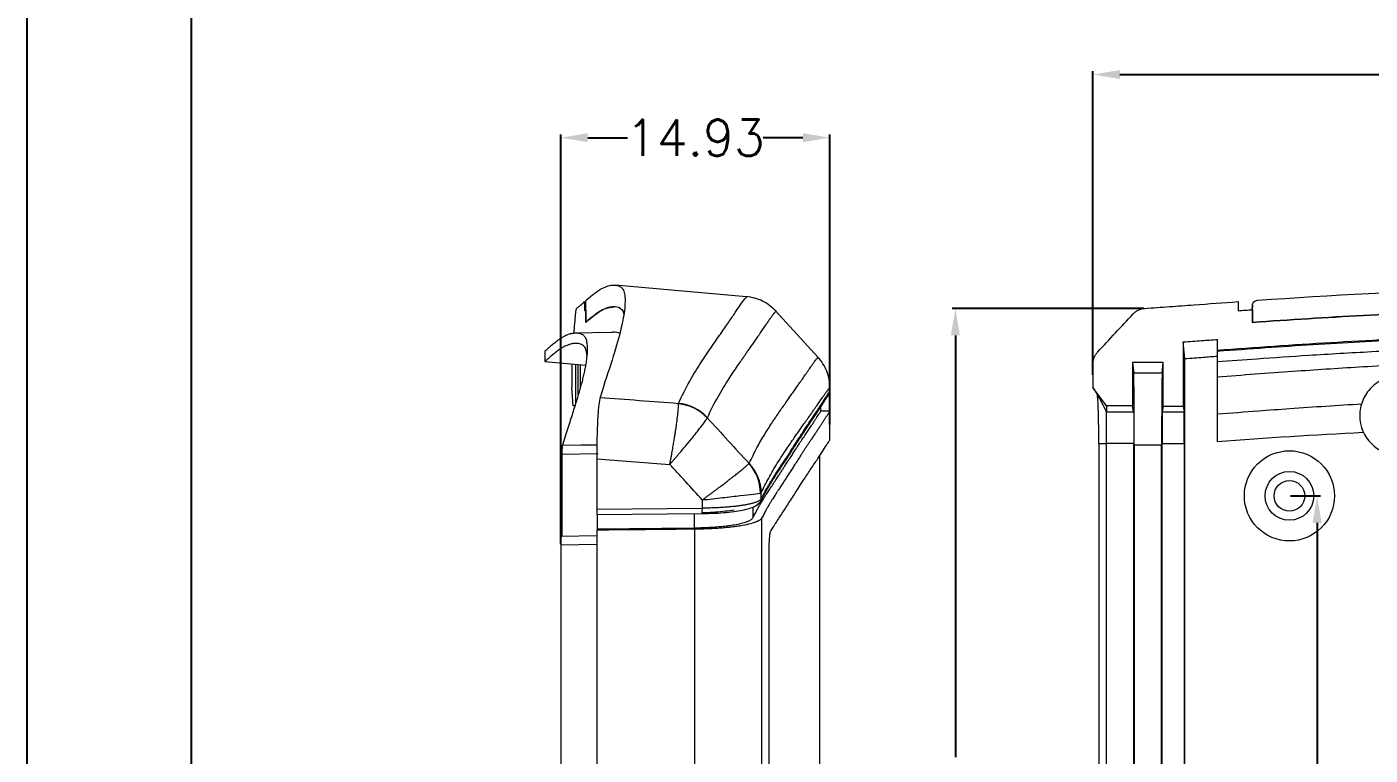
# Model space of a CAD drawing. Header units: inches. Extents: x 2021 to 3023, y 1089 to 1338.
# Drawn here: x 2402 to 2476.5, y 1245 to 1285.4 of the extents above; entities that cross this region are included whole.
import ezdxf

# ---------------------------------------------------------------- set-up
doc = ezdxf.new("R2010")
doc.units = ezdxf.units.IN
doc.styles.get("Standard").update_dxf_attribs({"font": 'txt', "bigfont": 'gbcbig.shx'})
doc.dimstyles.new('2', dxfattribs={"dimtxt": 2, "dimasz": 1.5, "dimexe": 0.18, "dimexo": 0.0625, "dimgap": 0.1, "dimtad": 0, "dimzin": 9, "dimdsep": 46, "dimtxsty": 'Standard', "dimcen": 0.5, "dimclrd": 3, "dimclre": 3, "dimadec": 0, "dimazin": 2, "dimtfac": 1, "dimtofl": 0, "dimtmove": 0, "dimatfit": 3, "dimfxl": 1, "dimtolj": 1, "dimtzin": 0, "dimarcsym": 0})

# ---------------------------------------------------------------- blocks, each defined once
blk = doc.blocks.new('*D121')
at = {"color": 3, "lineweight": -2}
for p, q in [((2461.172, 1266.068), (2461.172, 1282.888)), ((2462.672, 1282.708), (2513.106, 1282.708)), ((2570.072, 1282.708), (2519.639, 1282.708)), ((2571.572, 1261.469), (2571.572, 1282.888))]:
    blk.add_line(p, q, dxfattribs=at)
at = {"color": 3}
for points in [[(2462.672, 1282.958), (2462.672, 1282.458), (2461.172, 1282.708)], [(2570.072, 1282.958), (2570.072, 1282.458), (2571.572, 1282.708)]]:
    blk.add_solid(points, dxfattribs=at)
at = {"layer": 'Defpoints', "color": 0}
for p in [(2571.572, 1282.708), (2461.172, 1266.005), (2571.572, 1261.406)]:
    blk.add_point(p, dxfattribs=at)
at = {"color": 0, "insert": (2516.372, 1282.708), "char_height": 2, "attachment_point": 5}
blk.add_mtext('\\A1;110.4', dxfattribs=at)
blk = doc.blocks.new('*D123')
at = {"color": 3, "lineweight": -2}
for p, q in [((2463.993, 1269.749), (2453.361, 1269.749)), ((2453.541, 1268.249), (2453.541, 1244.861)), ((2453.541, 1213.273), (2453.541, 1236.661)), ((2463.877, 1211.773), (2453.361, 1211.773))]:
    blk.add_line(p, q, dxfattribs=at)
at = {"color": 3}
for points in [[(2453.291, 1268.249), (2453.791, 1268.249), (2453.541, 1269.749)], [(2453.291, 1213.273), (2453.791, 1213.273), (2453.541, 1211.773)]]:
    blk.add_solid(points, dxfattribs=at)
at = {"layer": 'Defpoints', "color": 0}
for p in [(2453.541, 1269.749), (2464.056, 1269.749), (2463.94, 1211.773)]:
    blk.add_point(p, dxfattribs=at)
at = {"color": 0, "insert": (2453.541, 1240.761), "char_height": 2, "attachment_point": 5, "rotation": 90}
blk.add_mtext('\\A1;57.98', dxfattribs=at)
blk = doc.blocks.new('*D124')
at = {"color": 3, "lineweight": -2}
for p, q in [((2472.135, 1259.354), (2473.787, 1259.354)), ((2473.607, 1257.854), (2473.607, 1243.854)), ((2473.607, 1223.654), (2473.607, 1237.654)), ((2472.135, 1222.154), (2473.787, 1222.154))]:
    blk.add_line(p, q, dxfattribs=at)
at = {"color": 3}
for points in [[(2473.357, 1257.854), (2473.857, 1257.854), (2473.607, 1259.354)], [(2473.357, 1223.654), (2473.857, 1223.654), (2473.607, 1222.154)]]:
    blk.add_solid(points, dxfattribs=at)
at = {"layer": 'Defpoints', "color": 0}
for p in [(2472.072, 1259.354), (2473.607, 1259.354), (2472.072, 1222.154)]:
    blk.add_point(p, dxfattribs=at)
at = {"color": 0, "insert": (2473.607, 1240.754), "char_height": 2, "attachment_point": 5, "rotation": 90}
blk.add_mtext('\\A1;37.2', dxfattribs=at)
blk = doc.blocks.new('*D145')
at = {"color": 3, "lineweight": -2}
for p, q in [((2431.65, 1256.679), (2431.65, 1279.388)), ((2433.15, 1279.208), (2435.348, 1279.208)), ((2445.08, 1279.208), (2442.882, 1279.208)), ((2446.58, 1263.311), (2446.58, 1279.388))]:
    blk.add_line(p, q, dxfattribs=at)
at = {"color": 3}
for points in [[(2433.15, 1279.458), (2433.15, 1278.958), (2431.65, 1279.208)], [(2445.08, 1279.458), (2445.08, 1278.958), (2446.58, 1279.208)]]:
    blk.add_solid(points, dxfattribs=at)
at = {"layer": 'Defpoints', "color": 0}
for p in [(2431.65, 1279.208), (2446.58, 1263.248), (2431.65, 1256.616)]:
    blk.add_point(p, dxfattribs=at)
at = {"color": 0, "insert": (2439.115, 1279.208), "char_height": 2, "attachment_point": 5}
blk.add_mtext('\\A1;14.93', dxfattribs=at)

msp = doc.modelspace()

# ---------------------------------------------------------------- linework, layer by layer
for p, q in [((2402.035, 1337.69), (2402.035, 1088.511)), ((2411.154, 1331.757), (2411.154, 1094.444))]:
    msp.add_line(p, q)
at = {"color": 7, "linetype": 'Continuous', "lineweight": 15}
for p, q in [((2441.949, 1270.395), (2434.67, 1271.032)), ((2432.972, 1270.121), (2432.972, 1269.618)), ((2432.972, 1270.121), (2433.044, 1270.115)), ((2433.036, 1268.969), (2433.036, 1269.898)), ((2434.718, 1269.823), (2434.668, 1269.827)), ((2441.948, 1270.385), (2441.934, 1270.379)), ((2469.222, 1270.121), (2469.222, 1269.618)), ((2470.023, 1269.916), (2470.008, 1269.673)), ((2470.022, 1268.969), (2470.022, 1269.898)), ((2433.036, 1269.674), (2433.036, 1268.969)), ((2445.939, 1267.023), (2443.568, 1269.61)), ((2443.58, 1269.589), (2443.58, 1269.589)), ((2470.022, 1269.674), (2470.022, 1268.969)), ((2434.489, 1268.418), (2432.357, 1268.38)), ((2466.172, 1267.887), (2466.172, 1264.33)), ((2466.265, 1266.962), (2466.172, 1267.887)), ((2468.072, 1268.024), (2468.072, 1267.417)), ((2430.771, 1267.38), (2430.771, 1266.799)), ((2430.771, 1266.799), (2433.025, 1266.602)), ((2445.922, 1267.041), (2445.922, 1267.041)), ((2463.372, 1266.754), (2463.372, 1264.343)), ((2463.372, 1266.754), (2463.433, 1266.146)), ((2465.013, 1266.158), (2465.072, 1266.754)), ((2465.072, 1264.335), (2465.072, 1266.754)), ((2466.265, 1214.545), (2466.265, 1266.962)), ((2468.072, 1267.417), (2468.072, 1267.38)), ((2468.072, 1267.38), (2468.072, 1266.799)), ((2468.072, 1266.799), (2468.072, 1265.934)), ((2432.274, 1266.655), (2432.274, 1265.355)), ((2432.474, 1266.65), (2432.474, 1264.465)), ((2432.624, 1264.958), (2432.624, 1266.637)), ((2432.719, 1266.629), (2432.719, 1265.293)), ((2461.172, 1266.655), (2461.172, 1265.355)), ((2465.013, 1266.158), (2463.433, 1266.146)), ((2432.343, 1264.35), (2432.274, 1265.355)), ((2446.579, 1265.347), (2446.579, 1265.349)), ((2446.58, 1265.149), (2446.58, 1265.349)), ((2461.922, 1264.35), (2461.172, 1265.355)), ((2461.172, 1265.355), (2461.247, 1265.243)), ((2461.247, 1265.243), (2461.542, 1264.742)), ((2468.072, 1265.934), (2468.072, 1263.897)), ((2446.579, 1265.149), (2446.579, 1265.149)), ((2432.474, 1264.343), (2432.343, 1264.35)), ((2446.08, 1264.049), (2446.08, 1264.293)), ((2446.573, 1264.054), (2446.08, 1264.054)), ((2446.58, 1262.448), (2446.58, 1264.048)), ((2463.372, 1264.343), (2461.922, 1264.35)), ((2461.922, 1264.35), (2461.922, 1264.005)), ((2461.922, 1264.005), (2463.428, 1264.005)), ((2463.428, 1264.005), (2463.372, 1264.343)), ((2465.072, 1264.335), (2465.017, 1264.005)), ((2465.017, 1264.005), (2466.226, 1264.005)), ((2466.172, 1264.33), (2466.226, 1264.005)), ((2468.072, 1263.897), (2468.072, 1262.364)), ((2461.497, 1262.258), (2461.922, 1262.258)), ((2461.497, 1262.258), (2461.497, 1219.249)), ((2463.443, 1262.258), (2461.922, 1262.258)), ((2461.922, 1219.249), (2461.922, 1262.258)), ((2463.443, 1219.249), (2463.443, 1262.258)), ((2465.003, 1219.249), (2465.003, 1262.258)), ((2465.003, 1262.258), (2466.241, 1262.258)), ((2466.241, 1262.258), (2466.241, 1219.249)), ((2431.715, 1261.67), (2431.715, 1257.117)), ((2446.03, 1219.907), (2446.03, 1261.602)), ((2464.981, 1262.173), (2463.465, 1262.161)), ((2463.465, 1262.161), (2463.465, 1219.346)), ((2464.981, 1219.334), (2464.981, 1262.173)), ((2433.645, 1261.406), (2433.645, 1258.613)), ((2433.645, 1261.406), (2437.701, 1261.094)), ((2442.775, 1259.181), (2442.775, 1259.52)), ((2433.645, 1258.613), (2439.502, 1258.671)), ((2439.501, 1259.129), (2439.502, 1258.671)), ((2433.663, 1258.315), (2439.489, 1258.373)), ((2433.679, 1258.315), (2433.679, 1257.532)), ((2442.813, 1223.373), (2442.813, 1258.134)), ((2431.682, 1257.117), (2433.645, 1257.151)), ((2433.645, 1257.454), (2433.645, 1224.053)), ((2433.679, 1257.532), (2439.043, 1257.585)), ((2439.074, 1257.505), (2439.074, 1224.002)), ((2431.65, 1256.616), (2431.65, 1224.891)), ((2443.208, 1225.285), (2443.208, 1256.222))]:
    msp.add_line(p, q, dxfattribs=at)
at = {"color": 8, "linetype": 'Continuous', "lineweight": 15}
for p, q in [((2470.009, 1269.673), (2470.022, 1269.898)), ((2461.542, 1264.742), (2461.922, 1264.005)), ((2431.715, 1261.67), (2433.732, 1261.699)), ((2442.315, 1258.737), (2442.315, 1258.143)), ((2439.043, 1258.368), (2439.043, 1257.585)), ((2433.645, 1256.651), (2431.65, 1256.616))]:
    msp.add_line(p, q, dxfattribs=at)
at = {"color": 7, "linetype": 'Continuous', "lineweight": 15, "flags": 128}
msp.add_lwpolyline([(2439.782, 1263.683), (2439.781, 1263.68), (2439.78, 1263.676)], dxfattribs=at)
at = {"color": 8, "linetype": 'Continuous', "lineweight": 15, "flags": 128}
msp.add_lwpolyline([(2431.74, 1262.161), (2432.791, 1262.176), (2433.652, 1262.188)], dxfattribs=at)
at = {"color": 7, "linetype": 'Continuous', "lineweight": 15}
for radius in [2.5, 1.35, 0.85]:
    msp.add_circle((2472.072, 1259.354), radius, dxfattribs=at)
for centre, radius, start, end in [((2437.915, 1261.942), 2.553, 42.9981, 84.08543), ((2437.931, 1261.911), 2.556, 43.66033, 84.41869), ((2478.172, 1263.804), 2.2, 180, 0), ((2440.185, 1259.462), 2.547, 1.01286, 41.45561), ((2440.299, 1259.469), 2.476, 1.18218, 43.12546)]:
    msp.add_arc(centre, radius, start, end, dxfattribs=at)
at = {"color": 8, "linetype": 'Continuous', "lineweight": 15}
for centre, radius, start, end in [((2438.186, 1258.581), 1.319, 350.92615, 3.92668), ((2442.485, 1259.176), 0.29, 289.84864, 0.90253)]:
    msp.add_arc(centre, radius, start, end, dxfattribs=at)
at = {"color": 7, "linetype": 'Continuous', "lineweight": 15}
for centre, major_axis, ratio, start_param, end_param in [((2524.932, 1300.456), (691.829, 0), 0.052408, 4.625756, 4.627352), ((2466.226, 1262.258), (0, 1.75), 0.008727, 4.712389, 6.230825)]:
    msp.add_ellipse(centre, major_axis=major_axis, ratio=ratio, start_param=start_param, end_param=end_param, dxfattribs=at)
for points, knots in [([(2433.058, 1270.197), (2433.383, 1270.483), (2433.672, 1270.708), (2434.176, 1270.981), (2434.391, 1271.033), (2434.659, 1271.038), (2434.739, 1271.028), (2434.881, 1270.989), (2434.942, 1270.961), (2435.047, 1270.88), (2435.09, 1270.826), (2435.158, 1270.68), (2435.183, 1270.589), (2435.23, 1270.262), (2435.225, 1269.973), (2435.14, 1269.282), (2435.062, 1268.885), (2434.832, 1267.975), (2434.681, 1267.464), (2434.307, 1266.29), (2434.085, 1265.62), (2433.828, 1264.815)], [0, 0, 0, 0, 0.125, 0.125, 0.25, 0.25, 0.3125, 0.3125, 0.375, 0.375, 0.4375, 0.4375, 0.5, 0.5, 0.625, 0.625, 0.75, 0.75, 0.875, 0.875, 1, 1, 1, 1]), ([(2470.299, 1270.197), (2474.401, 1270.483), (2478.508, 1270.708), (2486.734, 1270.981), (2490.854, 1271.033), (2497.03, 1271.038), (2499.089, 1271.028), (2503.207, 1270.989), (2505.266, 1270.961), (2509.385, 1270.88), (2511.444, 1270.826), (2515.562, 1270.68), (2517.621, 1270.589), (2523.798, 1270.262), (2527.914, 1269.973), (2536.131, 1269.282), (2540.235, 1268.885), (2548.431, 1267.975), (2552.52, 1267.464), (2560.672, 1266.29), (2564.734, 1265.62), (2568.774, 1264.815)], [0, 0, 0, 0, 0.125, 0.125, 0.25, 0.25, 0.3125, 0.3125, 0.375, 0.375, 0.4375, 0.4375, 0.5, 0.5, 0.625, 0.625, 0.75, 0.75, 0.875, 0.875, 1, 1, 1, 1]), ([(2432.477, 1269.436), (2432.479, 1269.459), (2432.483, 1269.505), (2432.49, 1269.567), (2432.498, 1269.623), (2432.507, 1269.671), (2432.516, 1269.71), (2432.525, 1269.737), (2432.532, 1269.745), (2432.535, 1269.749)], [0, 0, 0, 0, 0.1271304, 0.2605366, 0.3997639, 0.5441872, 0.6930151, 0.8453065, 1, 1, 1, 1]), ([(2432.535, 1269.749), (2432.575, 1269.781), (2432.615, 1269.814), (2432.654, 1269.846), (2432.693, 1269.879), (2432.732, 1269.912), (2432.77, 1269.945), (2432.839, 1270.004), (2432.906, 1270.063), (2432.972, 1270.121)], [0, 0, 0, 0, 0.001369104, 0.001369104, 0.001369104, 0.002738208, 0.002738208, 0.002738208, 0.00519839, 0.00519839, 0.00519839, 0.00519839]), ([(2433.036, 1269.898), (2433.036, 1269.974), (2433.039, 1270.048), (2433.047, 1270.157), (2433.052, 1270.192), (2433.058, 1270.197)], [0, 0, 0, 0, 0.5, 0.5, 1, 1, 1, 1]), ([(2435.156, 1269.442), (2435.136, 1269.503), (2435.089, 1269.645), (2434.907, 1269.795), (2434.621, 1269.859), (2434.23, 1269.786), (2433.885, 1269.632), (2433.493, 1269.363), (2433.188, 1269.1), (2433.036, 1268.969)], [0, 0, 0, 0, 0.097724, 0.226236, 0.48349, 0.612524, 0.741554, 0.870776, 1, 1, 1, 1]), ([(2433.036, 1268.969), (2433.253, 1269.154), (2433.686, 1269.524), (2434.188, 1269.789), (2434.436, 1269.812), (2434.551, 1269.823)], [0, 0, 0, 0, 0.3478922, 0.6960604, 1, 1, 1, 1]), ([(2434.928, 1269.751), (2435.002, 1269.711), (2435.107, 1269.655), (2435.141, 1269.469), (2435.151, 1269.416)], [0, 0, 0, 0, 0.710707, 1, 1, 1, 1]), ([(2443.592, 1269.584), (2443.482, 1269.693), (2443.262, 1269.911), (2442.856, 1270.156), (2442.416, 1270.331), (2442.108, 1270.374), (2441.955, 1270.396)], [0, 0, 0, 0, 0.248783, 0.500057, 0.751304, 1, 1, 1, 1]), ([(2463.399, 1269.436), (2463.421, 1269.459), (2463.467, 1269.505), (2463.545, 1269.567), (2463.632, 1269.623), (2463.728, 1269.671), (2463.832, 1269.71), (2463.942, 1269.737), (2464.017, 1269.745), (2464.056, 1269.749)], [0, 0, 0, 0, 0.1271304, 0.2605366, 0.3997639, 0.5441872, 0.6930151, 0.8453065, 1, 1, 1, 1]), ([(2464.056, 1269.749), (2464.509, 1269.781), (2464.963, 1269.814), (2465.416, 1269.846), (2465.87, 1269.879), (2466.323, 1269.912), (2466.777, 1269.945), (2467.592, 1270.004), (2468.407, 1270.063), (2469.222, 1270.121)], [0, 0, 0, 0, 0.001369104, 0.001369104, 0.001369104, 0.002738208, 0.002738208, 0.002738208, 0.00519839, 0.00519839, 0.00519839, 0.00519839]), ([(2470.022, 1269.898), (2470.022, 1269.974), (2470.051, 1270.048), (2470.153, 1270.157), (2470.224, 1270.192), (2470.299, 1270.197)], [0, 0, 0, 0, 0.5, 0.5, 1, 1, 1, 1]), ([(2568.526, 1263.634), (2564.484, 1264.44), (2560.419, 1265.11), (2552.258, 1266.283), (2548.163, 1266.794), (2539.967, 1267.701), (2535.863, 1268.097), (2527.645, 1268.785), (2523.531, 1269.072), (2517.348, 1269.396), (2515.286, 1269.486), (2511.164, 1269.63), (2509.103, 1269.682), (2504.984, 1269.761), (2502.924, 1269.788), (2498.806, 1269.825), (2496.748, 1269.834), (2490.574, 1269.826), (2486.46, 1269.771), (2480.293, 1269.559), (2478.238, 1269.467), (2474.129, 1269.245), (2472.076, 1269.114), (2470.022, 1268.969)], [0, 0, 0, 0, 0.125, 0.125, 0.25, 0.25, 0.375, 0.375, 0.5, 0.5, 0.5625, 0.5625, 0.625, 0.625, 0.6875, 0.6875, 0.75, 0.75, 0.875, 0.875, 0.9375, 0.9375, 1, 1, 1, 1]), ([(2470.022, 1268.969), (2472.065, 1269.113), (2474.109, 1269.244), (2478.199, 1269.465), (2480.246, 1269.557), (2486.391, 1269.769), (2490.495, 1269.825), (2496.647, 1269.834), (2498.698, 1269.826), (2502.8, 1269.79), (2504.852, 1269.762), (2508.954, 1269.686), (2511.005, 1269.634), (2515.108, 1269.493), (2517.159, 1269.405), (2523.312, 1269.086), (2527.412, 1268.802), (2535.598, 1268.122), (2539.685, 1267.729), (2547.85, 1266.831), (2551.925, 1266.326), (2560.047, 1265.168), (2564.094, 1264.508), (2568.12, 1263.715)], [0, 0, 0, 0, 0.0625, 0.0625, 0.125, 0.125, 0.25, 0.25, 0.3125, 0.3125, 0.375, 0.375, 0.4375, 0.4375, 0.5, 0.5, 0.625, 0.625, 0.75, 0.75, 0.875, 0.875, 1, 1, 1, 1]), ([(2432.388, 1268.381), (2432.388, 1268.382), (2432.388, 1268.383), (2432.389, 1268.385), (2432.418, 1268.735), (2432.448, 1269.086), (2432.477, 1269.436)], [0.001435241, 0.001435241, 0.001435241, 0.001435241, 0.001440448, 0.001440448, 0.001440448, 0.002880898, 0.002880898, 0.002880898, 0.002880898]), ([(2461.438, 1267.333), (2461.765, 1267.684), (2462.092, 1268.034), (2462.419, 1268.385), (2462.745, 1268.735), (2463.072, 1269.086), (2463.399, 1269.436)], [0, 0, 0, 0, 0.001440448, 0.001440448, 0.001440448, 0.002880898, 0.002880898, 0.002880898, 0.002880898]), ([(2430.771, 1267.38), (2430.844, 1267.444), (2430.988, 1267.571), (2431.19, 1267.747), (2431.38, 1267.9), (2431.557, 1268.03), (2431.72, 1268.137), (2431.871, 1268.222), (2432.01, 1268.286), (2432.138, 1268.332), (2432.258, 1268.364), (2432.371, 1268.382), (2432.478, 1268.389), (2432.581, 1268.384), (2432.677, 1268.369), (2432.768, 1268.342), (2432.851, 1268.303), (2432.924, 1268.25), (2432.986, 1268.178), (2433.036, 1268.084), (2433.073, 1267.969), (2433.099, 1267.837), (2433.116, 1267.673), (2433.121, 1267.47), (2433.11, 1267.224), (2433.083, 1266.96), (2433.043, 1266.686), (2432.993, 1266.408), (2432.934, 1266.129), (2432.868, 1265.847), (2432.795, 1265.562), (2432.715, 1265.268), (2432.627, 1264.963), (2432.53, 1264.642), (2432.424, 1264.3), (2432.308, 1263.934), (2432.181, 1263.54), (2432.045, 1263.115), (2431.899, 1262.66), (2431.793, 1262.327), (2431.74, 1262.161)], [0, 0, 0, 0, 0.026632, 0.052894, 0.078759, 0.104123, 0.128902, 0.153038, 0.17653, 0.199502, 0.222352, 0.245446, 0.269054, 0.293432, 0.318853, 0.3454, 0.372846, 0.400895, 0.429117, 0.457109, 0.48457, 0.511267, 0.537019, 0.571005, 0.604418, 0.636789, 0.667681, 0.69687, 0.724334, 0.750425, 0.775523, 0.799961, 0.824127, 0.84844, 0.873064, 0.898007, 0.923229, 0.948672, 0.97427, 1, 1, 1, 1]), ([(2434.925, 1268.35), (2434.823, 1268.396), (2434.699, 1268.451), (2434.504, 1268.413), (2434.469, 1268.406)], [0, 0, 0, 0, 0.821574, 1, 1, 1, 1]), ([(2568.551, 1262.191), (2564.432, 1263.02), (2560.284, 1263.705), (2551.965, 1264.902), (2547.792, 1265.42), (2539.429, 1266.34), (2535.242, 1266.741), (2526.856, 1267.432), (2522.656, 1267.717), (2516.354, 1268.031), (2514.253, 1268.118), (2510.049, 1268.252), (2507.947, 1268.299), (2503.741, 1268.37), (2501.638, 1268.394), (2497.433, 1268.423), (2495.33, 1268.428), (2489.026, 1268.401), (2484.827, 1268.324), (2478.538, 1268.072), (2476.443, 1267.966), (2472.256, 1267.715), (2470.164, 1267.568), (2468.072, 1267.417)], [0, 0, 0, 0, 0.125, 0.125, 0.25, 0.25, 0.375, 0.375, 0.5, 0.5, 0.5625, 0.5625, 0.625, 0.625, 0.6875, 0.6875, 0.75, 0.75, 0.875, 0.875, 0.9375, 0.9375, 1, 1, 1, 1]), ([(2468.072, 1267.38), (2468.963, 1267.444), (2470.732, 1267.571), (2473.368, 1267.747), (2475.964, 1267.9), (2478.512, 1268.03), (2481.004, 1268.137), (2483.434, 1268.222), (2485.804, 1268.286), (2488.132, 1268.332), (2490.447, 1268.364), (2492.785, 1268.382), (2495.174, 1268.389), (2497.641, 1268.384), (2500.208, 1268.369), (2502.878, 1268.342), (2505.637, 1268.303), (2508.452, 1268.25), (2511.286, 1268.178), (2514.099, 1268.084), (2516.86, 1267.969), (2519.546, 1267.837), (2522.449, 1267.673), (2525.576, 1267.47), (2528.924, 1267.224), (2532.166, 1266.96), (2535.264, 1266.686), (2538.196, 1266.408), (2540.965, 1266.129), (2543.596, 1265.847), (2546.123, 1265.562), (2548.584, 1265.268), (2551.017, 1264.963), (2553.453, 1264.642), (2555.913, 1264.3), (2558.4, 1263.934), (2560.91, 1263.54), (2563.437, 1263.115), (2565.975, 1262.66), (2567.666, 1262.327), (2568.514, 1262.161)], [0, 0, 0, 0, 0.026632, 0.052894, 0.078759, 0.104123, 0.128902, 0.153038, 0.17653, 0.199502, 0.222352, 0.245446, 0.269054, 0.293432, 0.318853, 0.3454, 0.372846, 0.400895, 0.429117, 0.457109, 0.48457, 0.511267, 0.537019, 0.571005, 0.604418, 0.636789, 0.667681, 0.69687, 0.724334, 0.750425, 0.775523, 0.799961, 0.824127, 0.84844, 0.873064, 0.898007, 0.923229, 0.948672, 0.97427, 1, 1, 1, 1]), ([(2433.1, 1267.172), (2433.096, 1267.227), (2433.088, 1267.347), (2433.045, 1267.479), (2432.988, 1267.598), (2432.911, 1267.684), (2432.812, 1267.746), (2432.689, 1267.789), (2432.545, 1267.81), (2432.405, 1267.807), (2432.285, 1267.789), (2432.19, 1267.767), (2432.091, 1267.737), (2431.987, 1267.696), (2431.876, 1267.644), (2431.755, 1267.578), (2431.603, 1267.482), (2431.414, 1267.347), (2431.231, 1267.201), (2431.09, 1267.08), (2430.995, 1266.996), (2430.889, 1266.903), (2430.812, 1266.835), (2430.771, 1266.799)], [0, 0, 0, 0, 0.0518024, 0.1150387, 0.1777219, 0.2437613, 0.3139344, 0.3828693, 0.4569526, 0.5294299, 0.5638804, 0.6001261, 0.6354328, 0.6698015, 0.7056876, 0.7434016, 0.7813499, 0.8403038, 0.9013233, 0.9241772, 0.9462212, 0.9714955, 1, 1, 1, 1]), ([(2466.172, 1267.887), (2466.344, 1267.899), (2466.515, 1267.912), (2466.687, 1267.924), (2466.859, 1267.936), (2467.03, 1267.949), (2467.202, 1267.961), (2467.492, 1267.982), (2467.782, 1268.003), (2468.072, 1268.024)], [0, 0, 0, 0, 0.000518009, 0.000518009, 0.000518009, 0.001036019, 0.001036019, 0.001036019, 0.001911635, 0.001911635, 0.001911635, 0.001911635]), ([(2468.072, 1266.799), (2468.804, 1266.852), (2470.492, 1266.974), (2473.342, 1267.167), (2476.988, 1267.379), (2480.838, 1267.557), (2485.829, 1267.719), (2491.801, 1267.815), (2498.835, 1267.809), (2505.426, 1267.735), (2511.076, 1267.614), (2515.868, 1267.438), (2520.019, 1267.235), (2524.008, 1266.997), (2527.988, 1266.717), (2532.04, 1266.391), (2535.912, 1266.046), (2539.592, 1265.689), (2543.087, 1265.322), (2546.418, 1264.946), (2549.601, 1264.56), (2552.651, 1264.166), (2555.576, 1263.764), (2558.377, 1263.352), (2561.052, 1262.931), (2563.592, 1262.5), (2565.989, 1262.067), (2567.534, 1261.764), (2568.281, 1261.617)], [0, 0, 0, 0, 0.021921, 0.050603, 0.085344, 0.131004, 0.165674, 0.2344, 0.309192, 0.375415, 0.430864, 0.477607, 0.518281, 0.554688, 0.596642, 0.637163, 0.675796, 0.712463, 0.747311, 0.780546, 0.812352, 0.842884, 0.872231, 0.900394, 0.927328, 0.952988, 0.977277, 1, 1, 1, 1]), ([(2446.58, 1265.348), (2446.572, 1265.502), (2446.555, 1265.813), (2446.42, 1266.266), (2446.213, 1266.69), (2446.014, 1266.93), (2445.916, 1267.048)], [0, 0, 0, 0, 0.248471, 0.500028, 0.751569, 1, 1, 1, 1]), ([(2461.172, 1266.655), (2461.173, 1266.687), (2461.175, 1266.751), (2461.189, 1266.845), (2461.211, 1266.938), (2461.242, 1267.027), (2461.281, 1267.112), (2461.327, 1267.192), (2461.379, 1267.266), (2461.419, 1267.311), (2461.438, 1267.333)], [0, 0, 0, 0, 0.127653, 0.255654, 0.383431, 0.510416, 0.636057, 0.759838, 0.881289, 1, 1, 1, 1]), ([(2466.265, 1266.962), (2466.437, 1266.975), (2466.609, 1266.989), (2466.781, 1267.002), (2466.953, 1267.015), (2467.125, 1267.028), (2467.297, 1267.042), (2467.556, 1267.062), (2467.814, 1267.082), (2468.072, 1267.101)], [0, 0, 0, 0, 0.000518009, 0.000518009, 0.000518009, 0.001036019, 0.001036019, 0.001036019, 0.001813621, 0.001813621, 0.001813621, 0.001813621]), ([(2565.013, 1261.722), (2564.856, 1261.75), (2564.329, 1261.844), (2563.276, 1262.028), (2561.324, 1262.355), (2559.018, 1262.716), (2555.789, 1263.186), (2551.205, 1263.801), (2545.051, 1264.528), (2537.948, 1265.246), (2531.372, 1265.812), (2525.443, 1266.239), (2520.481, 1266.527), (2515.986, 1266.732), (2511.715, 1266.874), (2507.404, 1266.964), (2502.81, 1267.02), (2497.53, 1267.047), (2492.248, 1267.029), (2487.588, 1266.955), (2483.665, 1266.85), (2479.911, 1266.703), (2476.016, 1266.496), (2472.089, 1266.241), (2469.47, 1266.041), (2468.072, 1265.934)], [0, 0, 0, 0, 0.004928, 0.016567, 0.033085, 0.066152, 0.088746, 0.133998, 0.209177, 0.280213, 0.354463, 0.41284, 0.46352, 0.507684, 0.551522, 0.595178, 0.640552, 0.693035, 0.75781, 0.803285, 0.836605, 0.878757, 0.919036, 0.956811, 1, 1, 1, 1]), ([(2463.465, 1262.161), (2463.465, 1262.23), (2463.465, 1262.369), (2463.465, 1262.575), (2463.464, 1262.781), (2463.464, 1262.984), (2463.463, 1263.184), (2463.463, 1263.38), (2463.462, 1263.572), (2463.462, 1263.758), (2463.461, 1263.938), (2463.46, 1264.111), (2463.459, 1264.277), (2463.459, 1264.436), (2463.458, 1264.587), (2463.457, 1264.729), (2463.455, 1264.904), (2463.453, 1265.109), (2463.451, 1265.334), (2463.448, 1265.542), (2463.446, 1265.727), (2463.443, 1265.884), (2463.439, 1266.009), (2463.436, 1266.101), (2463.434, 1266.131), (2463.433, 1266.146)], [0, 0, 0, 0, 0.0348958, 0.0698312, 0.1047428, 0.1395674, 0.1742416, 0.2087031, 0.242891, 0.276746, 0.3102118, 0.3432345, 0.3757638, 0.4077526, 0.4391579, 0.4699405, 0.5000652, 0.5567084, 0.6156617, 0.6766604, 0.7393904, 0.8034936, 0.8685767, 0.9342217, 1, 1, 1, 1]), ([(2465.013, 1266.158), (2465.012, 1266.152), (2465.011, 1266.139), (2465.009, 1266.106), (2465.007, 1266.057), (2465.005, 1265.987), (2465.003, 1265.892), (2465, 1265.767), (2464.998, 1265.607), (2464.995, 1265.408), (2464.993, 1265.164), (2464.99, 1264.855), (2464.987, 1264.483), (2464.985, 1264.064), (2464.984, 1263.647), (2464.982, 1263.243), (2464.982, 1262.862), (2464.981, 1262.507), (2464.981, 1262.281), (2464.981, 1262.173)], [0, 0, 0, 0, 0.0309353, 0.065817, 0.1047977, 0.148021, 0.1956105, 0.2476561, 0.3041975, 0.3652065, 0.4305677, 0.5000609, 0.5879377, 0.6707745, 0.7481139, 0.8197099, 0.8854939, 0.9455346, 1, 1, 1, 1]), ([(2480.372, 1263.804), (2480.372, 1264.092), (2480.315, 1264.379), (2480.095, 1264.912), (2479.932, 1265.156), (2479.524, 1265.563), (2479.28, 1265.726), (2478.748, 1265.946), (2478.46, 1266.004), (2477.884, 1266.004), (2477.596, 1265.946), (2477.064, 1265.726), (2476.82, 1265.563), (2476.413, 1265.156), (2476.25, 1264.912), (2476.03, 1264.379), (2475.972, 1264.092), (2475.972, 1263.804)], [0, 0, 0, 0, 0.125, 0.125, 0.25, 0.25, 0.375, 0.375, 0.5, 0.5, 0.625, 0.625, 0.75, 0.75, 0.875, 0.875, 1, 1, 1, 1]), ([(2433.828, 1264.815), (2433.803, 1264.736), (2433.779, 1264.594), (2433.734, 1264.182), (2433.715, 1263.923), (2433.681, 1263.302), (2433.668, 1262.955), (2433.649, 1262.199), (2433.645, 1261.809), (2433.645, 1261.406)], [0, 0, 0, 0, 0.25, 0.25, 0.5, 0.5, 0.75, 0.75, 1, 1, 1, 1]), ([(2442.746, 1259.051), (2442.808, 1259.173), (2442.925, 1259.402), (2443.092, 1259.706), (2443.237, 1259.951), (2443.357, 1260.147), (2443.454, 1260.299), (2443.528, 1260.412), (2443.6, 1260.524), (2443.688, 1260.657), (2443.804, 1260.832), (2443.974, 1261.089), (2444.18, 1261.405), (2444.408, 1261.757), (2444.736, 1262.265), (2445.139, 1262.894), (2445.522, 1263.464), (2445.803, 1263.875), (2446.006, 1264.177), (2446.177, 1264.442), (2446.306, 1264.647), (2446.399, 1264.79), (2446.466, 1264.892), (2446.529, 1264.953), (2446.561, 1265.083), (2446.578, 1265.149)], [0, 0, 0, 0, 0.031084, 0.058314, 0.081693, 0.101221, 0.116898, 0.128724, 0.136884, 0.152233, 0.171138, 0.193599, 0.235682, 0.275465, 0.313443, 0.414805, 0.516168, 0.580674, 0.64518, 0.709686, 0.774839, 0.828064, 0.883389, 0.941185, 1, 1, 1, 1]), ([(2461.497, 1262.258), (2461.497, 1262.568), (2461.493, 1263.247), (2461.473, 1264.201), (2461.44, 1264.842), (2461.417, 1264.988), (2461.406, 1265.004)], [0, 0, 0, 0, 0.2499996, 0.4999996, 0.7499996, 0.9999996, 0.9999996, 0.9999996, 0.9999996]), ([(2437.701, 1261.094), (2437.713, 1261.156), (2437.737, 1261.28), (2437.771, 1261.462), (2437.804, 1261.639), (2437.834, 1261.809), (2437.863, 1261.972), (2437.889, 1262.127), (2437.914, 1262.274), (2437.937, 1262.412), (2437.958, 1262.542), (2437.977, 1262.662), (2437.994, 1262.774), (2438.01, 1262.877), (2438.025, 1262.971), (2438.038, 1263.057), (2438.049, 1263.134), (2438.06, 1263.204), (2438.081, 1263.353), (2438.11, 1263.571), (2438.141, 1263.832), (2438.163, 1264.05), (2438.176, 1264.226), (2438.183, 1264.363), (2438.181, 1264.425), (2438.18, 1264.455)], [0, 0, 0, 0, 0.040788, 0.080669, 0.119526, 0.157248, 0.193737, 0.228901, 0.262659, 0.294941, 0.325683, 0.354834, 0.382349, 0.408193, 0.432336, 0.454755, 0.475434, 0.494359, 0.511523, 0.599673, 0.685696, 0.769096, 0.849467, 0.926505, 1, 1, 1, 1]), ([(2442.315, 1258.143), (2442.356, 1258.222), (2442.431, 1258.368), (2442.536, 1258.567), (2442.636, 1258.747), (2442.738, 1258.923), (2442.843, 1259.097), (2442.943, 1259.258), (2443.052, 1259.429), (2443.18, 1259.625), (2443.334, 1259.859), (2443.498, 1260.107), (2443.652, 1260.341), (2443.787, 1260.55), (2443.904, 1260.73), (2444.016, 1260.904), (2444.139, 1261.095), (2444.25, 1261.268), (2444.349, 1261.423), (2444.425, 1261.541), (2444.498, 1261.654), (2444.568, 1261.762), (2444.636, 1261.866), (2444.701, 1261.966), (2444.804, 1262.123), (2444.942, 1262.331), (2445.109, 1262.579), (2445.267, 1262.812), (2445.42, 1263.037), (2445.552, 1263.235), (2445.669, 1263.416), (2445.767, 1263.571), (2445.855, 1263.711), (2445.933, 1263.831), (2445.988, 1263.911), (2446.025, 1263.965), (2446.05, 1263.999), (2446.068, 1264.023), (2446.079, 1264.04), (2446.079, 1264.046), (2446.079, 1264.049)], [0, 0, 0, 0, 0.01984, 0.036644, 0.051172, 0.067826, 0.08525, 0.101254, 0.115534, 0.137656, 0.162658, 0.19054, 0.218693, 0.240187, 0.260777, 0.280462, 0.300652, 0.328334, 0.343513, 0.358437, 0.373104, 0.387515, 0.401671, 0.415571, 0.429216, 0.469103, 0.510101, 0.552214, 0.595525, 0.644826, 0.68328, 0.726639, 0.77011, 0.813291, 0.861786, 0.889474, 0.917543, 0.945981, 0.976292, 1, 1, 1, 1]), ([(2446.579, 1264.048), (2446.579, 1264.047), (2446.579, 1264.042), (2446.571, 1264.028), (2446.556, 1264.007), (2446.535, 1263.978), (2446.509, 1263.942), (2446.478, 1263.897), (2446.443, 1263.845), (2446.407, 1263.791), (2446.373, 1263.738), (2446.341, 1263.687), (2446.306, 1263.631), (2446.267, 1263.571), (2446.226, 1263.505), (2446.168, 1263.414), (2446.089, 1263.293), (2445.986, 1263.136), (2445.878, 1262.975), (2445.766, 1262.809), (2445.651, 1262.64), (2445.539, 1262.475), (2445.433, 1262.316), (2445.335, 1262.169), (2445.241, 1262.027), (2445.152, 1261.89), (2445.064, 1261.754), (2444.949, 1261.575), (2444.802, 1261.347), (2444.639, 1261.093), (2444.485, 1260.853), (2444.342, 1260.631), (2444.189, 1260.396), (2444.027, 1260.148), (2443.863, 1259.898), (2443.724, 1259.689), (2443.617, 1259.525), (2443.538, 1259.403), (2443.463, 1259.286), (2443.384, 1259.16), (2443.301, 1259.024), (2443.209, 1258.869), (2443.119, 1258.713), (2443.024, 1258.541), (2442.924, 1258.351), (2442.852, 1258.21), (2442.813, 1258.134)], [0, 0, 0, 0, 0.018206, 0.046963, 0.073879, 0.100275, 0.126332, 0.15205, 0.17743, 0.201736, 0.218924, 0.23641, 0.254195, 0.272278, 0.29066, 0.309007, 0.34489, 0.380984, 0.415848, 0.44746, 0.478473, 0.50889, 0.532371, 0.555484, 0.576669, 0.594711, 0.613193, 0.632116, 0.665386, 0.699937, 0.724892, 0.749919, 0.776375, 0.804261, 0.832488, 0.857985, 0.871607, 0.884241, 0.895887, 0.907432, 0.921764, 0.935615, 0.951323, 0.964842, 0.980994, 1, 1, 1, 1]), ([(2463.428, 1264.005), (2463.429, 1264.002), (2463.43, 1263.995), (2463.431, 1263.972), (2463.432, 1263.94), (2463.433, 1263.899), (2463.434, 1263.849), (2463.435, 1263.793), (2463.436, 1263.729), (2463.437, 1263.66), (2463.437, 1263.586), (2463.438, 1263.507), (2463.439, 1263.424), (2463.439, 1263.338), (2463.44, 1263.25), (2463.44, 1263.16), (2463.441, 1263.068), (2463.441, 1262.975), (2463.442, 1262.883), (2463.442, 1262.79), (2463.442, 1262.698), (2463.443, 1262.607), (2463.443, 1262.517), (2463.443, 1262.429), (2463.443, 1262.343), (2463.443, 1262.286), (2463.443, 1262.258)], [0, 0, 0, 0, 0.0516432, 0.1024189, 0.1523273, 0.2013681, 0.2495416, 0.2968476, 0.343286, 0.388857, 0.4335604, 0.4773963, 0.5203647, 0.5624654, 0.6036986, 0.6440642, 0.6835622, 0.7221925, 0.7599553, 0.7968504, 0.8328778, 0.8680376, 0.9023297, 0.9357541, 0.9683109, 1, 1, 1, 1]), ([(2465.017, 1264.005), (2465.017, 1264.003), (2465.016, 1263.997), (2465.015, 1263.978), (2465.014, 1263.952), (2465.013, 1263.918), (2465.012, 1263.877), (2465.011, 1263.8), (2465.009, 1263.673), (2465.007, 1263.469), (2465.005, 1263.228), (2465.004, 1262.977), (2465.003, 1262.731), (2465.003, 1262.497), (2465.003, 1262.338), (2465.003, 1262.258)], [0, 0, 0, 0, 0.0455694, 0.0905496, 0.1351498, 0.179584, 0.2240692, 0.2688211, 0.3851591, 0.5000796, 0.6148135, 0.7313364, 0.8204452, 0.9094245, 1, 1, 1, 1]), ([(2468.072, 1263.897), (2468.832, 1263.955), (2470.172, 1264.057), (2472.18, 1264.204), (2474.087, 1264.335), (2475.413, 1264.415), (2476.071, 1264.455)], [0, 0, 0, 0, 0.285, 0.502854, 0.753542, 1, 1, 1, 1]), ([(2437.701, 1261.094), (2437.741, 1261.14), (2437.817, 1261.229), (2437.93, 1261.36), (2438.036, 1261.484), (2438.137, 1261.601), (2438.232, 1261.712), (2438.321, 1261.817), (2438.404, 1261.915), (2438.577, 1262.121), (2438.821, 1262.415), (2439.116, 1262.777), (2439.36, 1263.086), (2439.526, 1263.305), (2439.632, 1263.449), (2439.697, 1263.543), (2439.748, 1263.62), (2439.769, 1263.657), (2439.78, 1263.676)], [0, 0, 0, 0, 0.038771, 0.075849, 0.111286, 0.145121, 0.177386, 0.208097, 0.237247, 0.264822, 0.393456, 0.51144, 0.636418, 0.75409, 0.817296, 0.879379, 0.940303, 1, 1, 1, 1]), ([(2443.303, 1257.408), (2443.351, 1257.487), (2443.455, 1257.658), (2443.622, 1257.917), (2443.798, 1258.186), (2443.973, 1258.452), (2444.155, 1258.73), (2444.35, 1259.032), (2444.557, 1259.352), (2444.775, 1259.693), (2444.992, 1260.032), (2445.204, 1260.362), (2445.398, 1260.657), (2445.665, 1261.055), (2445.964, 1261.495), (2446.247, 1261.934), (2446.41, 1262.197), (2446.501, 1262.33), (2446.548, 1262.396), (2446.576, 1262.435), (2446.577, 1262.444), (2446.578, 1262.448)], [0, 0, 0, 0, 0.025015, 0.053826, 0.086432, 0.117637, 0.147539, 0.185836, 0.227799, 0.268036, 0.31893, 0.3664, 0.412713, 0.460275, 0.575449, 0.687528, 0.801527, 0.853256, 0.90609, 0.957331, 1, 1, 1, 1]), ([(2431.74, 1262.161), (2431.739, 1262.156), (2431.736, 1262.145), (2431.733, 1262.119), (2431.729, 1262.084), (2431.725, 1262.04), (2431.721, 1261.978), (2431.718, 1261.895), (2431.715, 1261.787), (2431.715, 1261.709), (2431.715, 1261.67)], [0, 0, 0, 0, 0.094625, 0.192881, 0.294045, 0.397244, 0.501487, 0.660588, 0.828585, 1, 1, 1, 1]), ([(2439.501, 1259.129), (2439.195, 1259.464), (2438.742, 1259.959), (2438.142, 1260.615), (2437.848, 1260.934), (2437.701, 1261.094)], [0, 0, 0, 0, 0.5113102, 0.7556551, 1, 1, 1, 1]), ([(2439.501, 1259.129), (2439.554, 1259.167), (2439.658, 1259.243), (2439.811, 1259.355), (2439.959, 1259.464), (2440.1, 1259.57), (2440.236, 1259.671), (2440.364, 1259.768), (2440.485, 1259.86), (2440.599, 1259.946), (2440.705, 1260.027), (2440.804, 1260.102), (2440.895, 1260.172), (2440.979, 1260.237), (2441.056, 1260.296), (2441.126, 1260.35), (2441.19, 1260.399), (2441.247, 1260.443), (2441.357, 1260.529), (2441.512, 1260.652), (2441.691, 1260.797), (2441.839, 1260.919), (2441.954, 1261.017), (2442.042, 1261.095), (2442.077, 1261.131), (2442.094, 1261.148)], [0, 0, 0, 0, 0.041904, 0.082943, 0.122999, 0.161959, 0.19972, 0.23619, 0.271284, 0.304931, 0.337067, 0.367639, 0.396601, 0.423918, 0.44956, 0.473505, 0.495738, 0.516245, 0.535022, 0.618296, 0.699742, 0.778942, 0.855552, 0.929303, 1, 1, 1, 1]), ([(2439.501, 1259.129), (2439.89, 1259.172), (2440.269, 1259.215), (2440.983, 1259.296), (2441.317, 1259.334), (2441.897, 1259.402), (2442.145, 1259.432), (2442.527, 1259.479), (2442.662, 1259.496), (2442.732, 1259.507)], [0, 0, 0, 0, 0.25, 0.25, 0.5, 0.5, 0.75, 0.75, 1, 1, 1, 1]), ([(2442.775, 1259.52), (2442.769, 1259.517), (2442.758, 1259.512), (2442.741, 1259.508), (2442.732, 1259.507)], [0, 0, 0, 0, 0.501575, 1, 1, 1, 1]), ([(2433.645, 1258.613), (2433.645, 1258.58), (2433.646, 1258.513), (2433.649, 1258.423), (2433.654, 1258.357), (2433.659, 1258.32), (2433.662, 1258.319), (2433.663, 1258.319)], [0, 0, 0, 0, 0.227745, 0.455468, 0.683874, 0.913994, 1, 1, 1, 1]), ([(2441.272, 1258.566), (2441.113, 1258.541), (2440.796, 1258.493), (2440.238, 1258.443), (2439.795, 1258.414), (2439.537, 1258.408), (2439.484, 1258.407)], [0, 0, 0, 0, 0.31192, 0.619415, 0.921279, 1, 1, 1, 1]), ([(2439.489, 1258.373), (2439.726, 1258.378), (2440.19, 1258.388), (2440.828, 1258.434), (2441.38, 1258.5), (2441.837, 1258.583), (2442.196, 1258.681), (2442.552, 1258.822), (2442.669, 1258.959), (2442.744, 1259.047)], [0, 0, 0, 0, 0.149091, 0.291104, 0.426234, 0.554586, 0.676232, 0.791179, 1, 1, 1, 1]), ([(2442.775, 1259.181), (2442.768, 1259.17), (2442.755, 1259.15), (2442.723, 1259.121), (2442.684, 1259.092), (2442.637, 1259.064), (2442.583, 1259.038), (2442.523, 1259.013), (2442.457, 1258.989), (2442.387, 1258.966), (2442.312, 1258.944), (2442.234, 1258.923), (2442.153, 1258.904), (2442.07, 1258.886), (2441.986, 1258.869), (2441.9, 1258.853), (2441.813, 1258.838), (2441.727, 1258.824), (2441.64, 1258.811), (2441.554, 1258.799), (2441.469, 1258.788), (2441.386, 1258.778), (2441.248, 1258.762), (2441.047, 1258.742), (2440.772, 1258.72), (2440.477, 1258.701), (2440.166, 1258.686), (2439.839, 1258.676), (2439.616, 1258.673), (2439.502, 1258.671)], [0, 0, 0, 0, 0.03808, 0.075287, 0.111608, 0.147033, 0.181564, 0.215206, 0.24796, 0.279826, 0.310803, 0.34089, 0.370087, 0.398394, 0.42581, 0.452337, 0.477973, 0.502718, 0.526573, 0.549536, 0.571609, 0.592791, 0.613082, 0.673959, 0.736279, 0.800041, 0.865248, 0.931899, 1, 1, 1, 1]), ([(2439.043, 1257.585), (2439.105, 1257.586), (2439.229, 1257.587), (2439.415, 1257.592), (2439.599, 1257.598), (2439.782, 1257.606), (2439.963, 1257.615), (2440.142, 1257.626), (2440.317, 1257.639), (2440.489, 1257.654), (2440.657, 1257.67), (2440.819, 1257.689), (2440.977, 1257.708), (2441.128, 1257.73), (2441.37, 1257.769), (2441.685, 1257.833), (2441.94, 1257.909), (2442.098, 1257.974), (2442.192, 1258.023), (2442.273, 1258.08), (2442.301, 1258.121), (2442.315, 1258.143)], [0, 0, 0, 0, 0.037233, 0.074643, 0.112233, 0.150007, 0.187968, 0.226118, 0.264459, 0.302996, 0.341731, 0.380666, 0.419804, 0.459148, 0.498701, 0.618577, 0.748578, 0.800279, 0.859417, 0.925991, 1, 1, 1, 1]), ([(2442.813, 1258.134), (2442.807, 1258.123), (2442.794, 1258.101), (2442.764, 1258.069), (2442.729, 1258.039), (2442.688, 1258.01), (2442.643, 1257.983), (2442.596, 1257.958), (2442.546, 1257.935), (2442.495, 1257.913), (2442.357, 1257.859), (2442.095, 1257.781), (2441.706, 1257.703), (2441.359, 1257.65), (2441.072, 1257.614), (2440.766, 1257.583), (2440.447, 1257.557), (2440.115, 1257.537), (2439.774, 1257.521), (2439.426, 1257.51), (2439.191, 1257.506), (2439.074, 1257.505)], [0, 0, 0, 0, 0.033797, 0.066118, 0.096963, 0.126332, 0.154225, 0.180643, 0.205585, 0.229051, 0.251042, 0.381215, 0.500504, 0.563687, 0.626634, 0.689355, 0.751863, 0.81417, 0.876287, 0.938226, 1, 1, 1, 1]), ([(2431.682, 1257.117), (2431.681, 1257.116), (2431.678, 1257.114), (2431.673, 1257.096), (2431.668, 1257.067), (2431.664, 1257.025), (2431.659, 1256.962), (2431.654, 1256.871), (2431.651, 1256.749), (2431.65, 1256.661), (2431.65, 1256.616)], [0, 0, 0, 0, 0.09288, 0.19046, 0.291886, 0.396048, 0.501635, 0.662622, 0.831083, 1, 1, 1, 1]), ([(2443.208, 1256.222), (2443.208, 1256.258), (2443.209, 1256.328), (2443.21, 1256.434), (2443.212, 1256.537), (2443.216, 1256.672), (2443.223, 1256.833), (2443.235, 1257.006), (2443.249, 1257.156), (2443.265, 1257.275), (2443.283, 1257.365), (2443.296, 1257.393), (2443.303, 1257.408)], [0, 0, 0, 0, 0.062623, 0.124767, 0.186929, 0.249607, 0.374278, 0.499114, 0.624171, 0.749353, 0.874648, 1, 1, 1, 1])]:
    msp.add_open_spline(points, degree=3, knots=knots, dxfattribs=at)
at = {"color": 8, "linetype": 'Continuous', "lineweight": 15}
for points, knots in [([(2438.178, 1264.481), (2438.386, 1264.908), (2438.802, 1265.759), (2439.437, 1266.75), (2440.016, 1267.617), (2440.534, 1268.36), (2440.98, 1268.997), (2441.341, 1269.533), (2441.658, 1270.005), (2441.874, 1270.302), (2441.992, 1270.405), (2441.953, 1270.387), (2441.948, 1270.385)], [0, 0, 0, 0, 0.100618, 0.201048, 0.301342, 0.401594, 0.501812, 0.60204, 0.702312, 0.842721, 0.982957, 1, 1, 1, 1]), ([(2439.782, 1263.683), (2439.979, 1264.086), (2440.372, 1264.891), (2440.952, 1265.803), (2441.374, 1266.439), (2441.606, 1266.777), (2441.69, 1266.898), (2441.716, 1266.936), (2441.742, 1266.973), (2441.767, 1267.01), (2441.793, 1267.047), (2441.846, 1267.123), (2441.933, 1267.248), (2442.057, 1267.424), (2442.194, 1267.62), (2442.344, 1267.832), (2442.507, 1268.066), (2442.681, 1268.317), (2442.851, 1268.566), (2442.961, 1268.73), (2443.021, 1268.819), (2443.04, 1268.847), (2443.059, 1268.875), (2443.078, 1268.903), (2443.097, 1268.931), (2443.154, 1269.015), (2443.246, 1269.149), (2443.359, 1269.31), (2443.458, 1269.439), (2443.535, 1269.525), (2443.583, 1269.576), (2443.581, 1269.585), (2443.58, 1269.589)], [0, 0, 0, 0, 0.094707, 0.189461, 0.272856, 0.309547, 0.314352, 0.319156, 0.32396, 0.328764, 0.333568, 0.338372, 0.359073, 0.383609, 0.41198, 0.44419, 0.480236, 0.524323, 0.573056, 0.619781, 0.626166, 0.632614, 0.639123, 0.645693, 0.652324, 0.659017, 0.70795, 0.761182, 0.818711, 0.880537, 0.946663, 1, 1, 1, 1]), ([(2442.106, 1261.161), (2442.246, 1261.451), (2442.522, 1262.025), (2442.947, 1262.747), (2443.362, 1263.395), (2443.763, 1263.988), (2444.114, 1264.494), (2444.41, 1264.915), (2444.653, 1265.257), (2444.867, 1265.56), (2445.053, 1265.826), (2445.202, 1266.043), (2445.318, 1266.215), (2445.408, 1266.347), (2445.483, 1266.456), (2445.546, 1266.547), (2445.601, 1266.626), (2445.671, 1266.724), (2445.748, 1266.828), (2445.818, 1266.914), (2445.868, 1266.968), (2445.901, 1267.005), (2445.919, 1267.028), (2445.927, 1267.041), (2445.922, 1267.041), (2445.922, 1267.041)], [0, 0, 0, 0, 0.0670236, 0.1326844, 0.1982775, 0.265851, 0.3355619, 0.3889908, 0.4399906, 0.489038, 0.5362117, 0.5804533, 0.6139803, 0.6439343, 0.6708585, 0.6955154, 0.7186284, 0.7409066, 0.7919546, 0.8409592, 0.8799401, 0.9183855, 0.9579301, 0.9999621, 1, 1, 1, 1]), ([(2442.775, 1259.52), (2442.841, 1259.662), (2442.977, 1259.95), (2443.189, 1260.355), (2443.419, 1260.764), (2443.668, 1261.174), (2443.924, 1261.574), (2444.166, 1261.937), (2444.374, 1262.244), (2444.554, 1262.506), (2444.716, 1262.739), (2444.875, 1262.964), (2445.029, 1263.182), (2445.167, 1263.375), (2445.284, 1263.54), (2445.394, 1263.695), (2445.507, 1263.854), (2445.624, 1264.021), (2445.732, 1264.177), (2445.823, 1264.309), (2445.965, 1264.515), (2446.086, 1264.692), (2446.193, 1264.846), (2446.25, 1264.927), (2446.302, 1265), (2446.349, 1265.065), (2446.391, 1265.121), (2446.426, 1265.165), (2446.455, 1265.201), (2446.48, 1265.23), (2446.503, 1265.256), (2446.525, 1265.28), (2446.546, 1265.303), (2446.563, 1265.321), (2446.573, 1265.335), (2446.579, 1265.344), (2446.579, 1265.346), (2446.579, 1265.347)], [0, 0, 0, 0, 0.032807, 0.066573, 0.10216, 0.142724, 0.18557, 0.22701, 0.264423, 0.294233, 0.324409, 0.35495, 0.385857, 0.417132, 0.44136, 0.462477, 0.491932, 0.521261, 0.550462, 0.578325, 0.598843, 0.677661, 0.702002, 0.726251, 0.750406, 0.774469, 0.797991, 0.82029, 0.838313, 0.856779, 0.875689, 0.895042, 0.918325, 0.946179, 0.967406, 0.98892, 1, 1, 1, 1]), ([(2442.775, 1259.181), (2442.805, 1259.241), (2442.862, 1259.353), (2442.943, 1259.508), (2443.014, 1259.642), (2443.086, 1259.773), (2443.163, 1259.909), (2443.255, 1260.066), (2443.357, 1260.234), (2443.474, 1260.42), (2443.603, 1260.62), (2443.735, 1260.82), (2443.87, 1261.023), (2444.001, 1261.222), (2444.108, 1261.385), (2444.185, 1261.502), (2444.233, 1261.577), (2444.281, 1261.65), (2444.327, 1261.721), (2444.376, 1261.797), (2444.458, 1261.924), (2444.569, 1262.096), (2444.703, 1262.303), (2444.828, 1262.498), (2444.947, 1262.682), (2445.126, 1262.959), (2445.356, 1263.308), (2445.615, 1263.693), (2445.844, 1264.028), (2446.044, 1264.325), (2446.212, 1264.585), (2446.347, 1264.798), (2446.451, 1264.959), (2446.516, 1265.052), (2446.553, 1265.103), (2446.572, 1265.131), (2446.58, 1265.145), (2446.579, 1265.148), (2446.579, 1265.149)], [0, 0, 0, 0, 0.014976, 0.028031, 0.039165, 0.049212, 0.062405, 0.076105, 0.092906, 0.111003, 0.131561, 0.154545, 0.174059, 0.197197, 0.219412, 0.227886, 0.236218, 0.244408, 0.252455, 0.260359, 0.270365, 0.295885, 0.320641, 0.344633, 0.367862, 0.390575, 0.45351, 0.516221, 0.576991, 0.640984, 0.70606, 0.767724, 0.828706, 0.890576, 0.92375, 0.957098, 0.991673, 1, 1, 1, 1])]:
    msp.add_open_spline(points, degree=3, knots=knots, dxfattribs=at)
at = {"color": 7, "linetype": 'Continuous', "lineweight": 15}
for points in [[(2432.972, 1269.618), (2432.994, 1269.637), (2433.015, 1269.656), (2433.036, 1269.674)], [(2469.222, 1269.618), (2469.49, 1269.637), (2469.757, 1269.656), (2470.022, 1269.674)], [(2465.072, 1266.754), (2464.506, 1266.754), (2463.939, 1266.754), (2463.372, 1266.754)], [(2433.828, 1264.815), (2435.278, 1264.704), (2436.728, 1264.593), (2438.178, 1264.481)], [(2438.18, 1264.455), (2438.179, 1264.465), (2438.179, 1264.473), (2438.178, 1264.481)], [(2461.922, 1262.258), (2461.922, 1262.505), (2461.922, 1262.958), (2461.922, 1263.489), (2461.922, 1263.867), (2461.922, 1263.993), (2461.922, 1264.005)], [(2439.78, 1263.676), (2440.551, 1262.833), (2441.323, 1261.99), (2442.094, 1261.148)], [(2468.072, 1262.364), (2470.77, 1262.577), (2473.471, 1262.744), (2476.174, 1262.882)], [(2442.106, 1261.161), (2442.104, 1261.155), (2442.099, 1261.151), (2442.094, 1261.148)], [(2433.679, 1257.532), (2433.667, 1257.506), (2433.656, 1257.48), (2433.645, 1257.454)], [(2439.074, 1257.505), (2437.264, 1257.488), (2435.454, 1257.471), (2433.645, 1257.454)]]:
    msp.add_open_spline(points, degree=3, dxfattribs=at)

# ---------------------------------------------------------------- dimensions: what is measured, and where the dimension line sits
dim = msp.add_linear_dim(base=(2571.572, 1282.708), p1=(2461.172, 1266.005), p2=(2571.572, 1261.406), dimstyle='2')
dim.commit()
dim.dimension.update_dxf_attribs({"geometry": '*D121', "text_midpoint": (2516.372, 1282.708), "dimtype": 160})
dim = msp.add_linear_dim(base=(2431.65, 1279.208), p1=(2446.58, 1263.248), p2=(2431.65, 1256.616), dimstyle='2')
dim.commit()
dim.dimension.update_dxf_attribs({"geometry": '*D145', "text_midpoint": (2439.115, 1279.208)})
for base, p1, p2, picture, middle in [((2453.541, 1269.749), (2463.94, 1211.773), (2464.056, 1269.749), '*D123', (2453.541, 1240.761)), ((2473.607, 1259.354), (2472.072, 1222.154), (2472.072, 1259.354), '*D124', (2473.607, 1240.754))]:
    dim = msp.add_linear_dim(base=base, p1=p1, p2=p2, angle=90, dimstyle='2')
    dim.commit()
    dim.dimension.update_dxf_attribs({"geometry": picture, "text_midpoint": middle})

doc.saveas('drawing.dxf')
